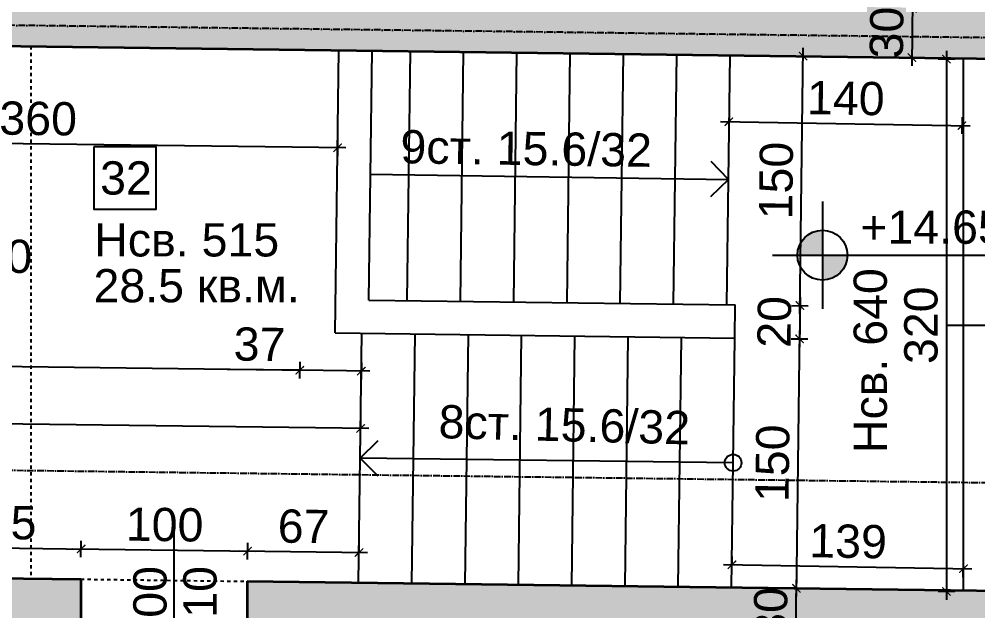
# Model space of a CAD drawing. Header units: inches. Extents: x -72385 to 39588, y -6525 to 66685.
# Drawn here: x -40819 to -40243, y 1411 to 1767 of the extents above; entities that cross this region are included whole.
import ezdxf

# ---------------------------------------------------------------- set-up
doc = ezdxf.new("R2010")
doc.units = ezdxf.units.IN
doc.header["$MEASUREMENT"] = 0
doc.linetypes.add('DashDot', pattern=[0.6, 0.4, -0.1, 0, -0.1])
doc.linetypes.add('Hidden', pattern=[0.4, 0.2, -0.2])
for name, color, linetype, lineweight in [('Изгледни линии', 253, 'Continuous', 25), ('Линия на разрез', 252, 'DashDot', 25), ('Надписи Hсв', 252, 'Continuous', 25), ('Надписи врати', 252, 'Continuous', 25), ('Надписи коти вътрешни', 252, 'Continuous', 25), ('Надписи нива', 252, 'Continuous', 25), ('Надписи номера на пом.', 252, 'Continuous', 25), ('Надписи площ', 252, 'Continuous', 25), ('Надписи прозорци', 252, 'Continuous', 25), ('Оси', 252, 'DashDot', 25), ('Пунктир', 253, 'Hidden', 25), ('Разрезни линии', 7, 'Continuous', 35), ('Щрих стени', 254, 'Continuous', 25)]:
    doc.layers.add(name, color=color, linetype=linetype, lineweight=lineweight)
doc.styles.add('Arial Regular', font='arial.ttf')
doc.styles.get("Standard").update_dxf_attribs({"font": 'arial.ttf'})
doc.dimstyles.new('Annotative', dxfattribs={"dimscale": 0, "dimtxt": 20, "dimasz": 5, "dimexe": 5, "dimexo": 5, "dimgap": 5, "dimtad": 1, "dimdec": 0, "dimzin": 0, "dimdsep": 46, "dimtxsty": 'Standard', "dimblk": 'ARCHTICK', "dimcen": 5, "dimdle": 5, "dimadec": 0, "dimazin": 0, "dimtfac": 1, "dimtdec": 0, "dimtofl": 0, "dimtmove": 0, "dimatfit": 3, "dimldrblk": 'ARCHTICK', "dimfxl": 5, "dimfxlon": 1, "dimtolj": 1, "dimtzin": 0, "dimarcsym": 1})

# ---------------------------------------------------------------- blocks, each defined once
blk = doc.blocks.new('_ArchTick')
at = {"color": 0, "linetype": 'ByBlock', "const_width": 0.15}
blk.add_lwpolyline([(-0.5, -0.5), (0.5, 0.5)], dxfattribs=at)
blk = doc.blocks.new('*D1930')
at = {"layer": 'Defpoints', "color": 0, "ltscale": 50, "transparency": 16777216}
for p in [(-40782.11, 1448.68), (-40867.34, 1431.6), (-40782.34, 1430.52)]:
    blk.add_point(p, dxfattribs=at)
at = {"layer": 'Надписи коти вътрешни', "color": 0, "lineweight": -2, "ltscale": 50, "transparency": 16777216}
for p, q in [((-40867.17, 1444.76), (-40867.04, 1454.76)), ((-40782.17, 1443.68), (-40782.04, 1453.68)), ((-40872.11, 1449.83), (-40777.11, 1448.62))]:
    blk.add_line(p, q, dxfattribs=at)
at = {"layer": 'Надписи коти вътрешни', "color": 0, "lineweight": -2, "ltscale": 50, "transparency": 16777216, "xscale": 5, "yscale": 5, "zscale": 5}
for p, rotation in [((-40867.11, 1449.76), 179.2706286525463), ((-40782.11, 1448.68), 359.2706286525462)]:
    blk.add_blockref('_ArchTick', p, dxfattribs=dict(at, rotation=rotation))
at = {"layer": 'Надписи коти вътрешни', "color": 0, "ltscale": 50, "transparency": 16777216, "insert": (-40824.41, 1464.43), "char_height": 20, "attachment_point": 5, "rotation": 359.27063}
blk.add_mtext('\\A1;85', dxfattribs=at)
blk = doc.blocks.new('*D1931')
at = {"layer": 'Defpoints', "color": 0, "ltscale": 50, "transparency": 16777216}
for p in [(-40682.11, 1447.41), (-40782.34, 1430.52), (-40682.34, 1429.24)]:
    blk.add_point(p, dxfattribs=at)
at = {"layer": 'Надписи коти вътрешни', "color": 0, "lineweight": -2, "ltscale": 50, "transparency": 16777216}
for p, q in [((-40782.17, 1443.68), (-40782.04, 1453.68)), ((-40682.17, 1442.41), (-40682.04, 1452.41)), ((-40787.11, 1448.75), (-40677.11, 1447.35))]:
    blk.add_line(p, q, dxfattribs=at)
at = {"layer": 'Надписи коти вътрешни', "color": 0, "lineweight": -2, "ltscale": 50, "transparency": 16777216, "xscale": 5, "yscale": 5, "zscale": 5}
for p, rotation in [((-40782.11, 1448.68), 179.2706286525483), ((-40682.11, 1447.41), 359.2706286525483)]:
    blk.add_blockref('_ArchTick', p, dxfattribs=dict(at, rotation=rotation))
at = {"layer": 'Надписи коти вътрешни', "color": 0, "ltscale": 50, "transparency": 16777216, "insert": (-40731.91, 1463.26), "char_height": 20, "attachment_point": 5, "rotation": 359.27063}
blk.add_mtext('\\A1;100', dxfattribs=at)
blk = doc.blocks.new('*D1932')
at = {"layer": 'Defpoints', "color": 0, "ltscale": 50, "transparency": 16777216}
for p in [(-40615.15, 1446.56), (-40682.34, 1429.24), (-40615.38, 1428.39)]:
    blk.add_point(p, dxfattribs=at)
at = {"layer": 'Надписи коти вътрешни', "color": 0, "lineweight": -2, "ltscale": 50, "transparency": 16777216}
for p, q in [((-40682.17, 1442.41), (-40682.04, 1452.41)), ((-40615.21, 1441.56), (-40615.08, 1451.56)), ((-40687.11, 1447.47), (-40610.15, 1446.49))]:
    blk.add_line(p, q, dxfattribs=at)
at = {"layer": 'Надписи коти вътрешни', "color": 0, "lineweight": -2, "ltscale": 50, "transparency": 16777216, "xscale": 5, "yscale": 5, "zscale": 5}
for p, rotation in [((-40682.11, 1447.41), 179.2706286525543), ((-40615.15, 1446.56), 359.2706286525543)]:
    blk.add_blockref('_ArchTick', p, dxfattribs=dict(at, rotation=rotation))
at = {"layer": 'Надписи коти вътрешни', "color": 0, "ltscale": 50, "transparency": 16777216, "insert": (-40648.43, 1462.19), "char_height": 20, "attachment_point": 5, "rotation": 359.27063}
blk.add_mtext('\\A1;67', dxfattribs=at)
blk = doc.blocks.new('*D1933')
at = {"layer": 'Defpoints', "color": 0, "ltscale": 50, "transparency": 16777216}
for p in [(-40252.11, 1436.83), (-40391.4, 1425.54), (-40252.34, 1423.2)]:
    blk.add_point(p, dxfattribs=at)
at = {"layer": 'Надписи коти вътрешни', "color": 0, "lineweight": -2, "ltscale": 50, "transparency": 16777216}
for p, q in [((-40391.25, 1434.18), (-40391.08, 1444.17)), ((-40252.19, 1431.83), (-40252.02, 1441.83)), ((-40396.17, 1439.26), (-40247.11, 1436.75))]:
    blk.add_line(p, q, dxfattribs=at)
at = {"layer": 'Надписи коти вътрешни', "color": 0, "lineweight": -2, "ltscale": 50, "transparency": 16777216, "xscale": 5, "yscale": 5, "zscale": 5}
for p, rotation in [((-40391.17, 1439.18), 179.0346488675228), ((-40252.11, 1436.83), 359.0346488675228)]:
    blk.add_blockref('_ArchTick', p, dxfattribs=dict(at, rotation=rotation))
at = {"layer": 'Надписи коти вътрешни', "color": 0, "ltscale": 50, "transparency": 16777216, "insert": (-40321.38, 1453.22), "char_height": 20, "attachment_point": 5, "rotation": 359.03465}
blk.add_mtext('\\A1;139', dxfattribs=at)
blk = doc.blocks.new('*D1934')
at = {"layer": 'Defpoints', "color": 0, "ltscale": 50, "transparency": 16777216}
for p in [(-40392.32, 1745.58), (-40252.34, 1743.22), (-40253.01, 1703.24)]:
    blk.add_point(p, dxfattribs=at)
at = {"layer": 'Надписи коти вътрешни', "color": 0, "lineweight": -2, "ltscale": 50, "transparency": 16777216}
for p, q in [((-40392.91, 1710.59), (-40393.08, 1700.6)), ((-40398, 1705.68), (-40248.01, 1703.16)), ((-40252.93, 1708.24), (-40253.09, 1698.24))]:
    blk.add_line(p, q, dxfattribs=at)
at = {"layer": 'Надписи коти вътрешни', "color": 0, "lineweight": -2, "ltscale": 50, "transparency": 16777216, "xscale": 5, "yscale": 5, "zscale": 5}
for p, rotation in [((-40393, 1705.6), 179.036209973822), ((-40253.01, 1703.24), 359.036209973822)]:
    blk.add_blockref('_ArchTick', p, dxfattribs=dict(at, rotation=rotation))
at = {"layer": 'Надписи коти вътрешни', "color": 0, "ltscale": 50, "transparency": 16777216, "insert": (-40322.75, 1719.63), "char_height": 20, "attachment_point": 5, "rotation": 359.03621}
blk.add_mtext('\\A1;140', dxfattribs=at)
blk = doc.blocks.new('*D1941')
at = {"layer": 'Defpoints', "color": 0, "ltscale": 50, "transparency": 16777216}
for p in [(-40252.34, 1743.22), (-40262.33, 1423.2), (-40252.34, 1423.2)]:
    blk.add_point(p, dxfattribs=at)
at = {"layer": 'Надписи коти вътрешни', "color": 0, "lineweight": -2, "ltscale": 50, "transparency": 16777216}
for p, q in [((-40262.33, 1748.22), (-40262.33, 1418.2)), ((-40257.34, 1743.22), (-40267.33, 1743.22)), ((-40257.34, 1423.2), (-40267.33, 1423.2))]:
    blk.add_line(p, q, dxfattribs=at)
at = {"layer": 'Надписи коти вътрешни', "color": 0, "lineweight": -2, "ltscale": 50, "transparency": 16777216, "xscale": 5, "yscale": 5, "zscale": 5}
for p, rotation in [((-40262.33, 1743.22), 90), ((-40262.33, 1423.2), 270)]:
    blk.add_blockref('_ArchTick', p, dxfattribs=dict(at, rotation=rotation))
at = {"layer": 'Надписи коти вътрешни', "color": 0, "ltscale": 50, "transparency": 16777216, "insert": (-40277.55, 1583.21), "char_height": 20, "attachment_point": 5, "rotation": 90}
blk.add_mtext('\\A1;320', dxfattribs=at)
blk = doc.blocks.new('*D1942')
at = {"layer": 'Defpoints', "color": 0, "ltscale": 50, "transparency": 16777216}
for p in [(-40389.49, 1575.53), (-40391.4, 1425.54), (-40352.46, 1425.04)]:
    blk.add_point(p, dxfattribs=at)
at = {"layer": 'Надписи коти вътрешни', "color": 0, "lineweight": -2, "ltscale": 50, "transparency": 16777216}
for p, q in [((-40350.49, 1580.03), (-40352.52, 1420.04)), ((-40355.55, 1575.09), (-40345.55, 1574.97)), ((-40357.46, 1425.11), (-40347.46, 1424.98))]:
    blk.add_line(p, q, dxfattribs=at)
at = {"layer": 'Надписи коти вътрешни', "color": 0, "lineweight": -2, "ltscale": 50, "transparency": 16777216, "xscale": 5, "yscale": 5, "zscale": 5}
for p, rotation in [((-40350.55, 1575.03), 89.270628652551), ((-40352.46, 1425.04), 269.270628652551)]:
    blk.add_blockref('_ArchTick', p, dxfattribs=dict(at, rotation=rotation))
at = {"layer": 'Надписи коти вътрешни', "color": 0, "ltscale": 50, "transparency": 16777216, "insert": (-40366.72, 1500.23), "char_height": 20, "attachment_point": 5, "rotation": 89.27063}
blk.add_mtext('\\A1;150', dxfattribs=at)
blk = doc.blocks.new('*D1943')
at = {"layer": 'Defpoints', "color": 0, "ltscale": 50, "transparency": 16777216}
for p in [(-40392.32, 1745.58), (-40348.39, 1745.02), (-40394.23, 1595.59)]:
    blk.add_point(p, dxfattribs=at)
at = {"layer": 'Надписи коти вътрешни', "color": 0, "lineweight": -2, "ltscale": 50, "transparency": 16777216}
for p, q in [((-40353.39, 1745.08), (-40343.39, 1744.95)), ((-40350.36, 1590.03), (-40348.32, 1750.02)), ((-40355.3, 1595.09), (-40345.3, 1594.97))]:
    blk.add_line(p, q, dxfattribs=at)
at = {"layer": 'Надписи коти вътрешни', "color": 0, "lineweight": -2, "ltscale": 50, "transparency": 16777216, "xscale": 5, "yscale": 5, "zscale": 5}
for p, rotation in [((-40348.39, 1745.02), 89.270628652552), ((-40350.3, 1595.03), 269.270628652552)]:
    blk.add_blockref('_ArchTick', p, dxfattribs=dict(at, rotation=rotation))
at = {"layer": 'Надписи коти вътрешни', "color": 0, "ltscale": 50, "transparency": 16777216, "insert": (-40364.55, 1670.22), "char_height": 20, "attachment_point": 5, "rotation": 89.27063}
blk.add_mtext('\\A1;150', dxfattribs=at)
blk = doc.blocks.new('*D1944')
at = {"layer": 'Defpoints', "color": 0, "ltscale": 50, "transparency": 16777216}
for p in [(-40389.23, 1595.53), (-40389.49, 1575.53), (-40350.55, 1575.03)]:
    blk.add_point(p, dxfattribs=at)
at = {"layer": 'Надписи коти вътрешни', "color": 0, "lineweight": -2, "ltscale": 50, "transparency": 16777216}
for p, q in [((-40355.3, 1595.09), (-40345.3, 1594.97)), ((-40350.23, 1600.03), (-40350.61, 1570.03)), ((-40355.55, 1575.09), (-40345.55, 1574.97))]:
    blk.add_line(p, q, dxfattribs=at)
at = {"layer": 'Надписи коти вътрешни', "color": 0, "lineweight": -2, "ltscale": 50, "transparency": 16777216, "xscale": 5, "yscale": 5, "zscale": 5}
for p, rotation in [((-40350.3, 1595.03), 89.27062865252148), ((-40350.55, 1575.03), 269.2706286525215)]:
    blk.add_blockref('_ArchTick', p, dxfattribs=dict(at, rotation=rotation))
at = {"layer": 'Надписи коти вътрешни', "color": 0, "ltscale": 50, "transparency": 16777216, "insert": (-40365.63, 1585.22), "char_height": 20, "attachment_point": 5, "rotation": 89.27063}
blk.add_mtext('\\A1;20', dxfattribs=at)
blk = doc.blocks.new('*D8285')
at = {"layer": 'Defpoints', "color": 0, "ltscale": 50, "transparency": 16777216}
for p in [(-40987.34, 1753.15), (-40627.3, 1748.57), (-40988.08, 1694.51)]:
    blk.add_point(p, dxfattribs=at)
at = {"layer": 'Надписи коти вътрешни', "color": 0, "lineweight": -2, "ltscale": 50, "transparency": 16777216}
for p, q in [((-40988.02, 1699.51), (-40988.15, 1689.51)), ((-40623.05, 1689.86), (-40993.08, 1694.57)), ((-40627.99, 1694.92), (-40628.11, 1684.92))]:
    blk.add_line(p, q, dxfattribs=at)
at = {"layer": 'Надписи коти вътрешни', "color": 0, "lineweight": -2, "ltscale": 50, "transparency": 16777216, "xscale": 5, "yscale": 5, "zscale": 5}
for p, rotation in [((-40988.08, 1694.51), 179.270628652547), ((-40628.05, 1689.92), 359.2706286525469)]:
    blk.add_blockref('_ArchTick', p, dxfattribs=dict(at, rotation=rotation))
at = {"layer": 'Надписи коти вътрешни', "color": 0, "ltscale": 50, "transparency": 16777216, "insert": (-40807.87, 1707.43), "char_height": 20, "attachment_point": 5, "rotation": 359.27063}
blk.add_mtext('\\A1;360', dxfattribs=at)
blk = doc.blocks.new('*D1947')
at = {"layer": 'Defpoints', "color": 0, "ltscale": 50, "transparency": 16777216}
for p in [(-40650.47, 1578.85), (-40613.47, 1578.38), (-40650.76, 1556.13)]:
    blk.add_point(p, dxfattribs=at)
at = {"layer": 'Надписи коти вътрешни', "color": 0, "lineweight": -2, "ltscale": 50, "transparency": 16777216}
for p, q in [((-40650.69, 1561.13), (-40650.82, 1551.13)), ((-40613.7, 1560.66), (-40613.82, 1550.66)), ((-40650.76, 1556.13), (-40694.39, 1556.68)), ((-40608.76, 1555.59), (-40650.76, 1556.13))]:
    blk.add_line(p, q, dxfattribs=at)
at = {"layer": 'Надписи коти вътрешни', "color": 0, "lineweight": -2, "ltscale": 50, "transparency": 16777216, "xscale": 5, "yscale": 5, "zscale": 5}
for p, rotation in [((-40650.76, 1556.13), 179.2706286525415), ((-40613.76, 1555.66), 359.2706286525415)]:
    blk.add_blockref('_ArchTick', p, dxfattribs=dict(at, rotation=rotation))
at = {"layer": 'Надписи коти вътрешни', "color": 0, "ltscale": 50, "transparency": 16777216, "insert": (-40674.88, 1571.65), "char_height": 20, "attachment_point": 5, "rotation": 359.27063}
blk.add_mtext('\\A1;37', dxfattribs=at)
blk = doc.blocks.new('*D1948')
at = {"layer": 'Defpoints', "color": 0, "ltscale": 50, "transparency": 16777216}
for p in [(-41112.34, 1754.74), (-40648.3, 1748.84), (-41114.79, 1562.04)]:
    blk.add_point(p, dxfattribs=at)
at = {"layer": 'Надписи коти вътрешни', "color": 0, "lineweight": -2, "ltscale": 50, "transparency": 16777216}
for p, q in [((-41114.73, 1567.04), (-41114.85, 1557.04)), ((-40645.76, 1556.06), (-41119.79, 1562.1)), ((-40650.69, 1561.13), (-40650.82, 1551.13))]:
    blk.add_line(p, q, dxfattribs=at)
at = {"layer": 'Надписи коти вътрешни', "color": 0, "lineweight": -2, "ltscale": 50, "transparency": 16777216, "xscale": 5, "yscale": 5, "zscale": 5}
for p, rotation in [((-41114.79, 1562.04), 179.2706267424348), ((-40650.76, 1556.13), 359.2706267424348)]:
    blk.add_blockref('_ArchTick', p, dxfattribs=dict(at, rotation=rotation))
at = {"layer": 'Надписи коти вътрешни', "color": 0, "ltscale": 50, "transparency": 16777216, "insert": (-40882.58, 1574.29), "char_height": 20, "attachment_point": 5, "rotation": 359.27063}
blk.add_mtext('\\A1;464', dxfattribs=at)
blk = doc.blocks.new('*D1949')
at = {"layer": 'Defpoints', "color": 0, "ltscale": 50, "transparency": 16777216}
for p in [(-41111.16, 1527.5), (-41112.34, 1434.72), (-40615.38, 1428.39)]:
    blk.add_point(p, dxfattribs=at)
at = {"layer": 'Надписи коти вътрешни', "color": 0, "lineweight": -2, "ltscale": 50, "transparency": 16777216}
for p, q in [((-41111.22, 1522.5), (-41111.09, 1532.5)), ((-40609.2, 1521.11), (-41116.16, 1527.57)), ((-40614.26, 1516.18), (-40614.13, 1526.17))]:
    blk.add_line(p, q, dxfattribs=at)
at = {"layer": 'Надписи коти вътрешни', "color": 0, "lineweight": -2, "ltscale": 50, "transparency": 16777216, "xscale": 5, "yscale": 5, "zscale": 5}
for p, rotation in [((-41111.16, 1527.5), 179.27062686898), ((-40614.2, 1521.18), 359.27062686898)]:
    blk.add_blockref('_ArchTick', p, dxfattribs=dict(at, rotation=rotation))
at = {"layer": 'Надписи коти вътрешни', "color": 0, "ltscale": 50, "transparency": 16777216, "insert": (-40862.48, 1539.55), "char_height": 20, "attachment_point": 5, "rotation": 359.27063}
blk.add_mtext('\\A1;497', dxfattribs=at)
blk = doc.blocks.new('*D7971')
at = {"layer": 'Defpoints', "color": 0, "ltscale": 10, "transparency": 16777216}
for p in [(-40352.46, 1425.04), (-40336.96, 1424.85), (-40337.34, 1394.85)]:
    blk.add_point(p, dxfattribs=at)
at = {"layer": 'Надписи коти вътрешни', "color": 0, "lineweight": -2, "ltscale": 10, "transparency": 16777216}
for p, q in [((-40352.91, 1390.05), (-40352.4, 1430.04)), ((-40347.46, 1424.98), (-40357.46, 1425.11)), ((-40347.84, 1394.98), (-40357.84, 1395.11))]:
    blk.add_line(p, q, dxfattribs=at)
at = {"layer": 'Надписи коти вътрешни', "color": 0, "lineweight": -2, "ltscale": 10, "transparency": 16777216, "xscale": 5, "yscale": 5, "zscale": 5}
for p, rotation in [((-40352.46, 1425.04), 89.27062865253528), ((-40352.84, 1395.05), 269.2706286525352)]:
    blk.add_blockref('_ArchTick', p, dxfattribs=dict(at, rotation=rotation))
at = {"layer": 'Надписи коти вътрешни', "color": 0, "ltscale": 10, "transparency": 16777216, "insert": (-40367.87, 1410.24), "char_height": 20, "attachment_point": 5, "rotation": 89.27063}
blk.add_mtext('\\A1;30', dxfattribs=at)
blk = doc.blocks.new('*D7974')
at = {"layer": 'Defpoints', "color": 0, "ltscale": 10, "transparency": 16777216}
for p in [(-40287.8, 1773.86), (-40288.17, 1744.25), (-40283.11, 1744.19)]:
    blk.add_point(p, dxfattribs=at)
at = {"layer": 'Надписи коти вътрешни', "color": 0, "lineweight": -2, "ltscale": 10, "transparency": 16777216}
for p, q in [((-40282.67, 1778.8), (-40283.17, 1739.19)), ((-40282.8, 1773.8), (-40277.73, 1773.73)), ((-40283.17, 1744.19), (-40278.11, 1744.12))]:
    blk.add_line(p, q, dxfattribs=at)
at = {"layer": 'Надписи коти вътрешни', "color": 0, "lineweight": -2, "ltscale": 10, "transparency": 16777216, "xscale": 5, "yscale": 5, "zscale": 5}
for p, rotation in [((-40282.73, 1773.8), 89.27062865256028), ((-40283.11, 1744.19), 269.2706286525603)]:
    blk.add_blockref('_ArchTick', p, dxfattribs=dict(at, rotation=rotation))
at = {"layer": 'Надписи коти вътрешни', "color": 0, "ltscale": 10, "transparency": 16777216, "insert": (-40298.14, 1759.19), "char_height": 20, "attachment_point": 5, "rotation": 89.27063}
blk.add_mtext('\\A1;30', dxfattribs=at)

msp = doc.modelspace()

# ---------------------------------------------------------------- hatches: boundary and pattern name
at = {"layer": 'Надписи нива', "ltscale": 50}
h = msp.add_hatch(color=256, dxfattribs=at)
h.dxf.hatch_style = 1
h.paths.add_polyline_path([(-40336.84, 1610.35, 0.414214), (-40321.84, 1625.35), (-40336.84, 1625.35)])
h.paths.add_polyline_path([(-40336.84, 1625.35), (-40336.84, 1640.35, 0.414214), (-40351.84, 1625.35)])
at = {"layer": 'Щрих стени', "ltscale": 10}
h = msp.add_hatch(color=256, dxfattribs=at)
h.dxf.hatch_style = 1
h.paths.add_polyline_path([(-41112.34, 1404.71), (-40967.34, 1402.87), (-40967.34, 1432.87), (-41112.34, 1434.72), (-41112.34, 1499.72), (-41142.34, 1500.1), (-41142.34, 1150.08), (-41107.34, 1149.63), (-41107.34, 1194.63), (-41112.34, 1194.7)])
h.paths.add_polyline_path([(-40782.34, 1430.52), (-40867.34, 1431.6), (-40867.34, 1401.6), (-40842.34, 1401.28), (-40842.34, 1181.26), (-40842.34, 1146.26), (-40807.34, 1145.81), (-40807.34, 1180.81), (-40812.34, 1180.88), (-40812.34, 1400.9), (-40782.34, 1400.51)])
h.paths.add_polyline_path([(-40207.34, 1423.2), (-40682.34, 1429.24), (-40682.34, 1399.24), (-40337.34, 1394.85), (-40337.34, 1379.85), (-40257.34, 1378.83), (-40257.34, 1173.81), (-40542.34, 1177.44), (-40542.34, 1142.44), (-40222.34, 1138.36), (-40222.34, 1403.39), (-40207.34, 1403.19)])
h.paths.add_polyline_path([(-40222.34, 2498.47), (-40257.34, 2498.92), (-40257.34, 1773.86), (-40422.34, 1775.96), (-40422.34, 1815.96), (-40452.34, 1816.35), (-40452.34, 1776.34), (-40932.34, 1782.45), (-40932.34, 1807.46), (-40962.34, 1807.84), (-40962.34, 1782.84), (-40987.34, 1783.15), (-40987.34, 1753.15), (-40207.34, 1743.22), (-40207.34, 1763.22), (-40222.34, 1763.41)])
h.paths.add_polyline_path([(-40932.34, 2757.53), (-40917.34, 2757.34), (-40917.34, 2787.34), (-40962.34, 2787.92), (-40962.34, 1907.85), (-40932.34, 1907.46)])
h.paths.add_polyline_path([(-40422.34, 2781.04), (-40662.34, 2784.1), (-40662.34, 2809.1), (-40692.34, 2809.48), (-40692.34, 2784.48), (-40817.34, 2786.07), (-40817.34, 2756.07), (-40452.34, 2751.42), (-40452.34, 1916.35), (-40422.34, 1915.97)])
h.paths.add_polyline_path([(-40662.34, 2384.07), (-40697.34, 2384.51), (-40697.34, 2339.51), (-40662.34, 2339.06)], flags=17)
h.paths.add_polyline_path([(-40222.34, 2973.51), (-40717.34, 2979.81), (-40717.34, 2964.81), (-40742.34, 2965.13), (-40742.34, 2945.13), (-40692.34, 2944.49), (-40692.34, 2939.49), (-40662.34, 2939.11), (-40662.34, 2944.11), (-40257.34, 2938.96), (-40257.34, 2638.93), (-40222.34, 2638.49)])

# ---------------------------------------------------------------- linework, layer by layer
at = {"layer": 'Изгледни линии', "ltscale": 50}
for p, q in [((-40629.47, 1578.58), (-40627.3, 1748.57)), ((-40609.22, 1598.33), (-40607.31, 1748.31)), ((-40586.22, 1598.03), (-40584.31, 1748.02)), ((-40554.22, 1597.63), (-40552.31, 1747.61)), ((-40522.22, 1597.22), (-40520.31, 1747.21)), ((-40490.23, 1596.81), (-40488.32, 1746.8)), ((-40458.23, 1596.4), (-40456.32, 1746.39)), ((-40426.23, 1596), (-40424.32, 1745.98)), ((-40394.23, 1595.59), (-40392.32, 1745.58)), ((-40252.34, 1743.22), (-40252.34, 1423.2)), ((-40609.22, 1598.33), (-40389.23, 1595.53)), ((-40389.49, 1575.53), (-40389.23, 1595.53)), ((-40629.47, 1578.58), (-40389.49, 1575.53)), ((-40615.38, 1428.39), (-40613.47, 1578.38)), ((-40583.38, 1427.98), (-40581.47, 1577.97)), ((-40551.38, 1427.58), (-40549.48, 1577.56)), ((-40519.39, 1427.17), (-40517.48, 1577.16)), ((-40487.39, 1426.76), (-40485.48, 1576.75)), ((-40455.39, 1426.35), (-40453.48, 1576.34)), ((-40423.39, 1425.95), (-40421.49, 1575.93)), ((-40391.4, 1425.54), (-40389.49, 1575.53))]:
    msp.add_line(p, q, dxfattribs=at)
at = {"layer": 'Линия на разрез', "ltscale": 10}
msp.add_lwpolyline([(-52477.21, 2144.44), (-41314.83, 2002.34), (-41314.83, 1502.3), (-40082.38, 1486.61)], dxfattribs=at)
at = {"layer": 'Надписи врати', "ltscale": 50}
msp.add_line((-40726.24, 1363.15), (-40726.24, 1463.15), dxfattribs=at)
at = {"layer": 'Надписи нива', "ltscale": 50}
for p, q in [((-40393.28, 1670.82), (-40403.73, 1681.58)), ((-40608.48, 1673.96), (-40393.28, 1670.82)), ((-40393.28, 1670.82), (-40404.04, 1660.37)), ((-40336.84, 1657.68), (-40336.84, 1593.17)), ((-40366.84, 1625.35), (-40236.84, 1625.35)), ((-40614.42, 1503.38), (-40603.68, 1513.86)), ((-40390.44, 1500.53), (-40614.42, 1503.38)), ((-40614.42, 1503.38), (-40603.95, 1492.64))]:
    msp.add_line(p, q, dxfattribs=at)
for centre, radius in [((-40336.84, 1625.35), 15), ((-40390.44, 1500.53), 5)]:
    msp.add_circle(centre, radius, dxfattribs=at)
at = {"layer": 'Надписи номера на пом.', "ltscale": 50}
msp.add_lwpolyline([(-40774.54, 1690.48), (-40774.54, 1652.98), (-40737.04, 1652.98), (-40737.04, 1690.48)], close=True, dxfattribs=at)
at = {"layer": 'Надписи прозорци', "ltscale": 50}
msp.add_line((-40262.33, 1583.21), (-40114.19, 1583.44), dxfattribs=at)
at = {"layer": 'Оси', "ltscale": 10}
msp.add_lwpolyline([(-39839.84, 1751.04), (-51384.84, 1898.02), (-51384.84, 2028.03), (-52699.84, 2044.77)], dxfattribs=at)
at = {"layer": 'Пунктир', "ltscale": 10}
for p, q in [((-40812.34, 1750.92), (-40812.34, 1430.9)), ((-40782.34, 1430.52), (-40682.34, 1429.24))]:
    msp.add_line(p, q, dxfattribs=at)
at = {"layer": 'Разрезни линии', "ltscale": 50}
for p, q in [((-40987.34, 1753.15), (-40207.34, 1743.22)), ((-40867.34, 1431.6), (-40782.34, 1430.52)), ((-40782.34, 1430.52), (-40782.34, 1400.51)), ((-40682.34, 1429.24), (-40207.34, 1423.2)), ((-40682.34, 1429.24), (-40682.34, 1399.24))]:
    msp.add_line(p, q, dxfattribs=at)

# ---------------------------------------------------------------- texts
at = {"layer": 'Надписи Hсв', "ltscale": 100, "insert": (-40774.22, 1644.56), "char_height": 20, "width": 180.4891, "attachment_point": 1, "style": 'Arial Regular'}
msp.add_mtext('\\pxt8;Hсв. 515', dxfattribs=at)
at = {"layer": 'Надписи Hсв', "ltscale": 100, "insert": (-40318.09, 1506.4), "char_height": 20, "width": 180.4891, "attachment_point": 1, "rotation": 90, "style": 'Arial Regular'}
msp.add_mtext('\\pxt8;Hсв. 640', dxfattribs=at)
at = {"layer": 'Надписи врати', "ltscale": 100, "char_height": 20, "width": 180.4891, "attachment_point": 1, "rotation": 90, "style": 'Arial Regular'}
for s, insert in [('100', (-40750.75, 1391.81)), ('210', (-40720.75, 1391.81))]:
    msp.add_mtext(s, dxfattribs=dict(at, insert=insert))
at = {"layer": 'Надписи нива', "ltscale": 100, "char_height": 20, "width": 180.4891, "attachment_point": 1, "style": 'Arial Regular'}
for s, insert, rotation in [('9ст. 15.6/32', (-40590.1, 1700.63), 359.16307), ('8ст. 15.6/32', (-40567.05, 1535.35), 358.54126)]:
    msp.add_mtext(s, dxfattribs=dict(at, insert=insert, rotation=rotation))
for s, insert in [('+14.65', (-40314.08, 1652.2)), ('+15.90', (-40897.67, 1634.66))]:
    msp.add_mtext(s, dxfattribs=dict(at, insert=insert))
at = {"layer": 'Надписи номера на пом.', "ltscale": 100, "insert": (-40845.39, 1681.79), "char_height": 20, "width": 180.4891, "attachment_point": 1, "style": 'Arial Regular'}
msp.add_mtext('\\pxqc;32', dxfattribs=at)
at = {"layer": 'Надписи площ', "ltscale": 100, "insert": (-40774.65, 1617.01), "char_height": 20, "width": 180.4891, "attachment_point": 1, "style": 'Arial Regular'}
msp.add_mtext('28.5 кв.м.', dxfattribs=at)

# ---------------------------------------------------------------- dimensions: what is measured, and where the dimension line sits
at = {"layer": 'Надписи коти вътрешни', "ltscale": 10}
for base, p1, p2, angle, picture, middle in [((-40283.11, 1744.19), (-40287.8, 1773.86), (-40288.17, 1744.25), 269.27063, '*D7974', (-40282.92, 1758.99)), ((-40352.46, 1425.04), (-40337.34, 1394.85), (-40336.96, 1424.85), 89.27063, '*D7971', (-40352.65, 1410.04))]:
    dim = msp.add_linear_dim(base=base, p1=p1, p2=p2, angle=angle, dimstyle='Annotative', override={"dimscale": 0, "dimtix": 0, "dimtofl": 0, "dimtmove": 0, "dimatfit": 3}, dxfattribs=at)
    dim.commit()
    dim.dimension.update_dxf_attribs({"geometry": picture, "text_midpoint": middle, "dimtype": 129})
at = {"layer": 'Надписи коти вътрешни', "ltscale": 50}
for p1, p2, distance, picture, middle in [((-40648.3, 1748.84), (-41112.34, 1754.74), 192.72, '*D1948', (-40882.58, 1574.29)), ((-40627.3, 1748.57), (-40987.34, 1753.15), 58.65, '*D8285', (-40807.87, 1707.43)), ((-40392.32, 1745.58), (-40252.34, 1743.22), -39.99, '*D1934', (-40322.75, 1719.63)), ((-40394.23, 1595.59), (-40392.32, 1745.58), -43.94, '*D1943', (-40364.55, 1670.22)), ((-40613.47, 1578.38), (-40650.47, 1578.85), 22.72, '*D1947', (-40674.88, 1571.65)), ((-40389.49, 1575.53), (-40391.4, 1425.54), 38.94, '*D1942', (-40366.72, 1500.23)), ((-40615.38, 1428.39), (-41112.34, 1434.72), -92.79, '*D1949', (-40862.48, 1539.55)), ((-40867.34, 1431.6), (-40782.34, 1430.52), 18.17, '*D1930', (-40824.41, 1464.43)), ((-40782.34, 1430.52), (-40682.34, 1429.24), 18.17, '*D1931', (-40731.91, 1463.26)), ((-40682.34, 1429.24), (-40615.38, 1428.39), 18.17, '*D1932', (-40648.43, 1462.19)), ((-40391.4, 1425.54), (-40252.34, 1423.2), 13.64, '*D1933', (-40321.38, 1453.22))]:
    dim = msp.add_aligned_dim(p1=p1, p2=p2, distance=distance, dimstyle='Annotative', override={"dimscale": 0, "dimtix": 0, "dimtofl": 0, "dimtmove": 0, "dimatfit": 3}, dxfattribs=at)
    dim.commit()
    dim.dimension.update_dxf_attribs({"geometry": picture, "text_midpoint": middle})
dim = msp.add_linear_dim(base=(-40262.33, 1423.2), p1=(-40252.34, 1743.22), p2=(-40252.34, 1423.2), angle=90, dimstyle='Annotative', override={"dimscale": 0, "dimtix": 0, "dimtofl": 0, "dimtmove": 0, "dimatfit": 3}, dxfattribs=at)
dim.commit()
dim.dimension.update_dxf_attribs({"geometry": '*D1941', "text_midpoint": (-40277.55, 1583.21)})
dim = msp.add_linear_dim(base=(-40350.55, 1575.03), p1=(-40389.23, 1595.53), p2=(-40389.49, 1575.53), angle=269.27063, dimstyle='Annotative', override={"dimscale": 0, "dimtix": 0, "dimtofl": 0, "dimtmove": 0, "dimatfit": 3}, dxfattribs=at)
dim.commit()
dim.dimension.update_dxf_attribs({"geometry": '*D1944', "text_midpoint": (-40350.42, 1585.03), "dimtype": 129})

doc.saveas('drawing.dxf')
